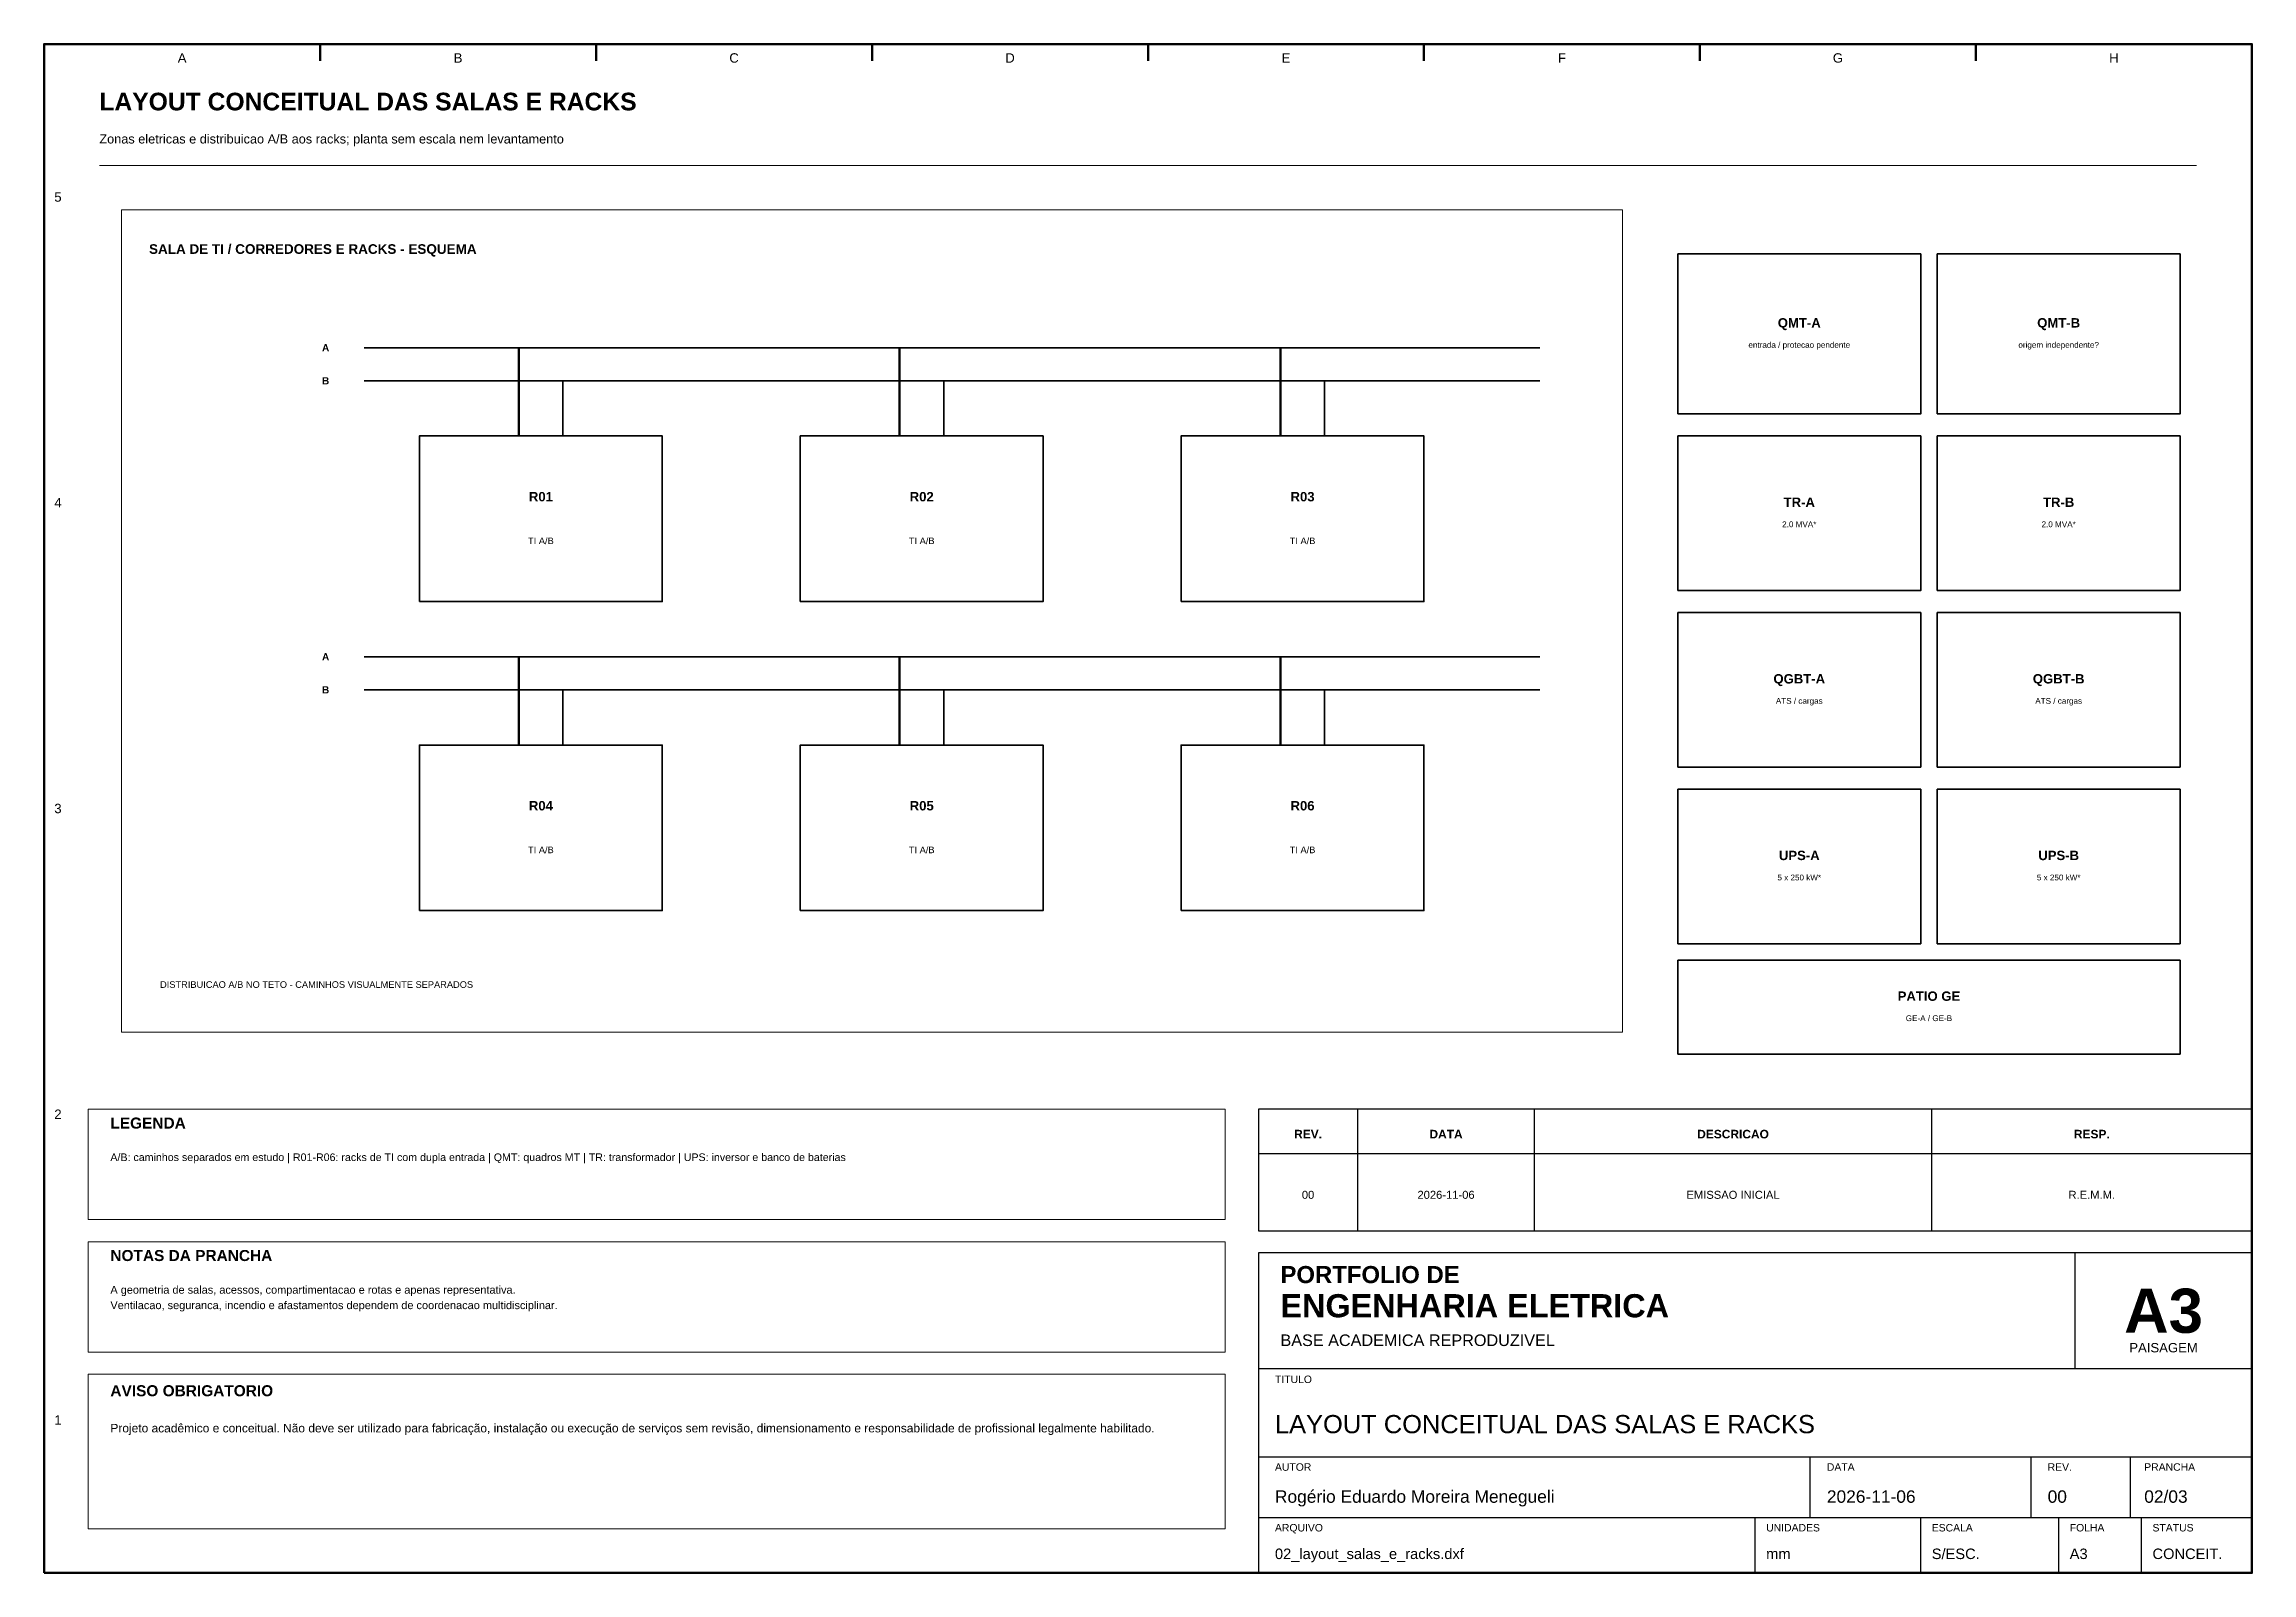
# Model space of a CAD drawing. Header units: millimetres. Extents: x 10 to 410, y 10 to 287.
import ezdxf
from ezdxf.enums import TextEntityAlignment as Align

# ---------------------------------------------------------------- set-up
doc = ezdxf.new("R2010")
doc.units = ezdxf.units.MM
for name, color, linetype, lineweight in [('00_MOLDURA', 7, 'CONTINUOUS', 50), ('01_CARIMBO', 7, 'CONTINUOUS', 25), ('02_TEXTO', 7, 'CONTINUOUS', 18), ('03_COTAS', 152, 'CONTINUOUS', 18), ('04_EQUIPAMENTOS', 32, 'CONTINUOUS', 35), ('05_POTENCIA', 12, 'CONTINUOUS', 50), ('08_CABOS', 124, 'CONTINUOUS', 35), ('10_ELETROCALHAS', 251, 'CONTINUOUS', 35), ('11_ARQUITETURA', 253, 'CONTINUOUS', 18), ('12_LEGENDA', 7, 'CONTINUOUS', 18), ('13_NOTAS', 7, 'CONTINUOUS', 18)]:
    doc.layers.add(name, color=color, linetype=linetype, lineweight=lineweight)
doc.styles.add('PORTFOLIO_TEXTO', font='arial.ttf')
doc.styles.add('PORTFOLIO_TITULO', font='arialbd.ttf', dxfattribs={"width": 0.92})

# ---------------------------------------------------------------- blocks, each defined once
blk = doc.blocks.new('CARIMBO_A3')
at = {"layer": '01_CARIMBO'}
for p, q in [((148, 37), (148, 58)), ((0, 37), (180, 37)), ((0, 21), (180, 21)), ((100, 10), (100, 21)), ((140, 10), (140, 21)), ((158, 10), (158, 21)), ((0, 10), (180, 10)), ((90, 0), (90, 10)), ((120, 0), (120, 10)), ((145, 0), (145, 10)), ((160, 0), (160, 10))]:
    blk.add_line(p, q, dxfattribs=at)
blk.add_lwpolyline([(0, 0), (180, 0), (180, 58), (0, 58)], close=True, dxfattribs=at)
at = {"layer": '01_CARIMBO', "style": 'PORTFOLIO_TEXTO'}
for s, p in [('TITULO', (3, 34.4)), ('AUTOR', (3, 18.5)), ('DATA', (103, 18.5)), ('REV.', (143, 18.5)), ('PRANCHA', (160.5, 18.5)), ('ARQUIVO', (3, 7.5)), ('UNIDADES', (92, 7.5)), ('ESCALA', (122, 7.5)), ('FOLHA', (147, 7.5)), ('STATUS', (162, 7.5))]:
    blk.add_text(s, height=1.35, dxfattribs=at).set_placement(p)
at = {"layer": '02_TEXTO'}
for s, height, style, p in [('PORTFOLIO DE', 3.1, 'PORTFOLIO_TITULO', (4, 52.5)), ('ENGENHARIA ELETRICA', 4.2, 'PORTFOLIO_TITULO', (4, 46.3)), ('BASE ACADEMICA REPRODUZIVEL', 2.1, 'PORTFOLIO_TEXTO', (4, 41.1))]:
    blk.add_text(s, height=height, dxfattribs=dict(at, style=style)).set_placement(p)
for s, height, style, p in [('A3', 8, 'PORTFOLIO_TITULO', (164, 47.5)), ('PAISAGEM', 1.7, 'PORTFOLIO_TEXTO', (164, 40.8))]:
    blk.add_text(s, height=height, dxfattribs=dict(at, style=style)).set_placement(p, align=Align.MIDDLE_CENTER)
at = {"layer": '02_TEXTO', "style": 'PORTFOLIO_TEXTO'}
for tag, p, height in [('TITULO', (3, 25.3), 3.3), ('AUTOR', (3, 12.7), 2.25), ('DATA', (103, 12.7), 2.25), ('REVISAO', (143, 12.7), 2.25), ('PRANCHA', (160.5, 12.7), 2.25), ('ARQUIVO', (3, 2.5), 1.9), ('UNIDADES', (92, 2.5), 1.9), ('ESCALA', (122, 2.5), 1.9), ('FOLHA', (147, 2.5), 1.9), ('STATUS', (162, 2.5), 1.9)]:
    blk.add_attdef(tag, p, '', height=height, dxfattribs=at)

msp = doc.modelspace()

# ---------------------------------------------------------------- linework, layer by layer
at = {"layer": '00_MOLDURA'}
for p, q in [((60, 287), (60, 284)), ((110, 287), (110, 284)), ((160, 287), (160, 284)), ((210, 287), (210, 284)), ((260, 287), (260, 284)), ((310, 287), (310, 284)), ((360, 287), (360, 284))]:
    msp.add_line(p, q, dxfattribs=at)
msp.add_lwpolyline([(10, 10), (410, 10), (410, 287), (10, 287)], close=True, dxfattribs=at)
at = {"layer": '01_CARIMBO'}
for p, q in [((248, 72), (248, 94)), ((280, 72), (280, 94)), ((352, 72), (352, 94)), ((230, 86), (410, 86))]:
    msp.add_line(p, q, dxfattribs=at)
msp.add_lwpolyline([(230, 72), (410, 72), (410, 94), (230, 94)], close=True, dxfattribs=at)
at = {"layer": '03_COTAS'}
msp.add_line((20, 265), (400, 265), dxfattribs=at)
at = {"layer": '04_EQUIPAMENTOS'}
for points in [[(306, 220), (350, 220), (350, 249), (306, 249)], [(353, 220), (397, 220), (397, 249), (353, 249)], [(78, 186), (122, 186), (122, 216), (78, 216)], [(147, 186), (191, 186), (191, 216), (147, 216)], [(216, 186), (260, 186), (260, 216), (216, 216)], [(306, 188), (350, 188), (350, 216), (306, 216)], [(353, 188), (397, 188), (397, 216), (353, 216)], [(306, 156), (350, 156), (350, 184), (306, 184)], [(353, 156), (397, 156), (397, 184), (353, 184)], [(78, 130), (122, 130), (122, 160), (78, 160)], [(147, 130), (191, 130), (191, 160), (147, 160)], [(216, 130), (260, 130), (260, 160), (216, 160)], [(306, 124), (350, 124), (350, 152), (306, 152)], [(353, 124), (397, 124), (397, 152), (353, 152)], [(306, 104), (397, 104), (397, 121), (306, 121)]]:
    msp.add_lwpolyline(points, close=True, dxfattribs=at)
at = {"layer": '05_POTENCIA'}
for p, q in [((96, 232), (96, 216)), ((165, 232), (165, 216)), ((234, 232), (234, 216)), ((96, 176), (96, 160)), ((165, 176), (165, 160)), ((234, 176), (234, 160))]:
    msp.add_line(p, q, dxfattribs=at)
at = {"layer": '08_CABOS'}
for p, q in [((104, 226), (104, 216)), ((173, 226), (173, 216)), ((242, 226), (242, 216)), ((104, 170), (104, 160)), ((173, 170), (173, 160)), ((242, 170), (242, 160))]:
    msp.add_line(p, q, dxfattribs=at)
at = {"layer": '10_ELETROCALHAS'}
for p, q in [((68, 232), (281, 232)), ((68, 226), (281, 226)), ((68, 176), (281, 176)), ((68, 170), (281, 170))]:
    msp.add_line(p, q, dxfattribs=at)
at = {"layer": '11_ARQUITETURA'}
msp.add_lwpolyline([(24, 108), (296, 108), (296, 257), (24, 257)], close=True, dxfattribs=at)
at = {"layer": '12_LEGENDA'}
msp.add_lwpolyline([(18, 74), (224, 74), (224, 94), (18, 94)], close=True, dxfattribs=at)
at = {"layer": '13_NOTAS'}
for points in [[(18, 50), (224, 50), (224, 70), (18, 70)], [(18, 18), (224, 18), (224, 46), (18, 46)]]:
    msp.add_lwpolyline(points, close=True, dxfattribs=at)

# ---------------------------------------------------------------- block references
at = {"layer": '01_CARIMBO'}
msp.add_blockref('CARIMBO_A3', (230, 10), dxfattribs=at).add_auto_attribs({'TITULO': 'LAYOUT CONCEITUAL DAS SALAS E RACKS', 'AUTOR': 'Rogério Eduardo Moreira Menegueli', 'DATA': '2026-11-06', 'REVISAO': '00', 'PRANCHA': '02/03', 'ARQUIVO': '02_layout_salas_e_racks.dxf', 'UNIDADES': 'mm', 'ESCALA': 'S/ESC.', 'FOLHA': 'A3', 'STATUS': 'CONCEIT.'})

# ---------------------------------------------------------------- texts
at = {"layer": '00_MOLDURA', "style": 'PORTFOLIO_TEXTO'}
for s, p in [('A', (35, 284.5)), ('B', (85, 284.5)), ('C', (135, 284.5)), ('D', (185, 284.5)), ('E', (235, 284.5)), ('F', (285, 284.5)), ('G', (335, 284.5)), ('H', (385, 284.5)), ('5', (12.5, 259.3)), ('4', (12.5, 203.9)), ('3', (12.5, 148.5)), ('2', (12.5, 93.1)), ('1', (12.5, 37.7))]:
    msp.add_text(s, height=1.7, dxfattribs=at).set_placement(p, align=Align.MIDDLE_CENTER)
at = {"layer": '01_CARIMBO', "style": 'PORTFOLIO_TITULO'}
for s, p in [('REV.', (239, 89.5)), ('DATA', (264, 89.5)), ('DESCRICAO', (316, 89.5)), ('RESP.', (381, 89.5))]:
    msp.add_text(s, height=1.55, dxfattribs=at).set_placement(p, align=Align.MIDDLE_CENTER)
at = {"layer": '02_TEXTO'}
for s, height, style, p in [('LAYOUT CONCEITUAL DAS SALAS E RACKS', 3.2, 'PORTFOLIO_TITULO', (20, 275)), ('Zonas eletricas e distribuicao A/B aos racks; planta sem escala nem levantamento', 1.65, 'PORTFOLIO_TEXTO', (20, 269))]:
    msp.add_text(s, height=height, dxfattribs=dict(at, style=style)).set_placement(p)
at = {"layer": '02_TEXTO', "style": 'PORTFOLIO_TEXTO'}
for s, height, p in [('entrada / protecao pendente', 1.05, (328, 232.5)), ('origem independente?', 1.05, (375, 232.5)), ('2.0 MVA*', 1.05, (328, 200)), ('2.0 MVA*', 1.05, (375, 200)), ('TI A/B', 1.2, (100, 197)), ('TI A/B', 1.2, (169, 197)), ('TI A/B', 1.2, (238, 197)), ('ATS / cargas', 1.05, (328, 168)), ('ATS / cargas', 1.05, (375, 168)), ('TI A/B', 1.2, (100, 141)), ('TI A/B', 1.2, (169, 141)), ('TI A/B', 1.2, (238, 141)), ('5 x 250 kW*', 1.05, (328, 136)), ('5 x 250 kW*', 1.05, (375, 136)), ('GE-A / GE-B', 1.05, (351.5, 110.5)), ('00', 1.45, (239, 78.5)), ('2026-11-06', 1.45, (264, 78.5)), ('EMISSAO INICIAL', 1.45, (316, 78.5)), ('R.E.M.M.', 1.45, (381, 78.5))]:
    msp.add_text(s, height=height, dxfattribs=at).set_placement(p, align=Align.MIDDLE_CENTER)
at = {"layer": '04_EQUIPAMENTOS', "style": 'PORTFOLIO_TITULO'}
for s, p in [('QMT-A', (328, 236.5)), ('QMT-B', (375, 236.5)), ('R01', (100, 205)), ('R02', (169, 205)), ('R03', (238, 205)), ('TR-A', (328, 204)), ('TR-B', (375, 204)), ('QGBT-A', (328, 172)), ('QGBT-B', (375, 172)), ('R04', (100, 149)), ('R05', (169, 149)), ('R06', (238, 149)), ('UPS-A', (328, 140)), ('UPS-B', (375, 140)), ('PATIO GE', (351.5, 114.5))]:
    msp.add_text(s, height=1.7, dxfattribs=at).set_placement(p, align=Align.MIDDLE_CENTER)
at = {"layer": '05_POTENCIA', "style": 'PORTFOLIO_TITULO'}
for p in [(61, 232), (61, 176)]:
    msp.add_text('A', height=1.3, dxfattribs=at).set_placement(p, align=Align.MIDDLE_CENTER)
at = {"layer": '08_CABOS', "style": 'PORTFOLIO_TITULO'}
for p in [(61, 226), (61, 170)]:
    msp.add_text('B', height=1.3, dxfattribs=at).set_placement(p, align=Align.MIDDLE_CENTER)
at = {"layer": '11_ARQUITETURA', "style": 'PORTFOLIO_TITULO'}
msp.add_text('SALA DE TI / CORREDORES E RACKS - ESQUEMA', height=1.75, dxfattribs=at).set_placement((29, 249))
at = {"layer": '12_LEGENDA', "style": 'PORTFOLIO_TITULO'}
msp.add_text('LEGENDA', height=2, dxfattribs=at).set_placement((22, 90.5))
at = {"layer": '12_LEGENDA', "insert": (22, 86), "char_height": 1.38, "width": 198, "attachment_point": 1, "line_spacing_factor": 1.18, "style": 'PORTFOLIO_TEXTO'}
msp.add_mtext('A/B: caminhos separados em estudo | R01-R06: racks de TI com dupla entrada | QMT: quadros MT | TR: transformador | UPS: inversor e banco de baterias', dxfattribs=at)
at = {"layer": '13_NOTAS'}
for s, height, style, p in [('DISTRIBUICAO A/B NO TETO - CAMINHOS VISUALMENTE SEPARADOS', 1.2, 'PORTFOLIO_TEXTO', (31, 116)), ('NOTAS DA PRANCHA', 2, 'PORTFOLIO_TITULO', (22, 66.5)), ('AVISO OBRIGATORIO', 2, 'PORTFOLIO_TITULO', (22, 42))]:
    msp.add_text(s, height=height, dxfattribs=dict(at, style=style)).set_placement(p)
at = {"layer": '13_NOTAS', "width": 198, "attachment_point": 1, "line_spacing_factor": 1.18, "style": 'PORTFOLIO_TEXTO'}
for s, insert, char_height in [('A geometria de salas, acessos, compartimentacao e rotas e apenas representativa.\\PVentilacao, seguranca, incendio e afastamentos dependem de coordenacao multidisciplinar.', (22, 62), 1.42), ('Projeto acadêmico e conceitual. Não deve ser utilizado para fabricação, instalação ou execução de serviços sem revisão, dimensionamento e responsabilidade de profissional legalmente habilitado.', (22, 37), 1.55)]:
    msp.add_mtext(s, dxfattribs=dict(at, insert=insert, char_height=char_height))

doc.saveas('drawing.dxf')
